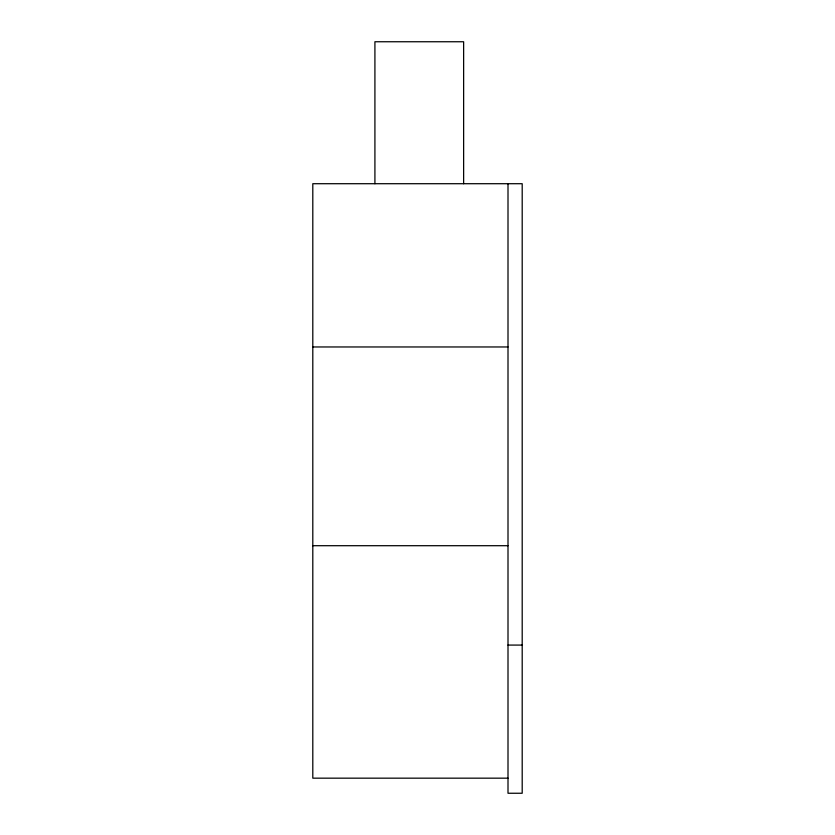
<?xml version="1.0" encoding="UTF-8"?>
<svg xmlns="http://www.w3.org/2000/svg" width="835" height="835" viewBox="0 0 835 835"><rect width="100%" height="100%" fill="white"/><g stroke="black" fill="none" stroke-linecap="round" stroke-linejoin="round"><path stroke-width="1.25" d="M312.801 346.963L508.004 346.963M312.801 545.704L508.004 545.704M508.004 645.079L522.199 645.079M508.004 778.168L312.801 778.168L312.801 183.71L522.199 183.71L522.199 793.25L508.004 793.25L508.004 183.71M463.634 183.71L463.634 41.75L374.915 41.75L374.915 183.71"/></g></svg>
